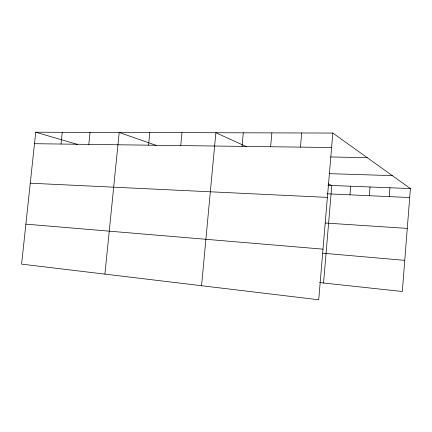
<?xml version="1.0" encoding="UTF-8"?>
<svg xmlns="http://www.w3.org/2000/svg" width="432" height="432" viewBox="0 0 432 432"><rect width="100%" height="100%" fill="white"/><g stroke="black" fill="none" stroke-linecap="round" stroke-linejoin="round"><path stroke-width="0.65" d="M332.84 133.056L318.719 299.776L21.6 264.125L35.721 132.224L332.84 133.056L410.4 188.568L402.316 291.503L319.594 282.582M389.243 196.619L389.95 187.769M349.952 194.843L350.665 186.224M369.333 195.718L370.046 186.986M323.552 283.009L331.787 185.479L328.358 183.919M300.461 147.123L301.693 132.97M270.632 146.74L271.868 132.883M242.039 146.372L243.281 132.802M201.55 285.719L215.86 132.727L246.294 146.578M180.738 145.584L181.985 132.635M148.559 145.168L149.807 132.543M104.917 274.126L119.194 132.457L156.19 145.406M88.808 144.401L90.045 132.376M61.02 144.04L62.251 132.295M34.495 143.699L331.614 147.528M330.545 156.967L367.249 157.68M329.098 173.653L392.305 175.619M327.834 185.323L410.4 188.568M327.116 193.806L409.693 197.543M30.267 183.2L327.391 197.386M325.301 223.015L407.273 228.404M25.882 224.143L323.006 249.151M322.747 253.211L404.762 260.35M35.721 132.224L77.684 144.482"/></g></svg>
